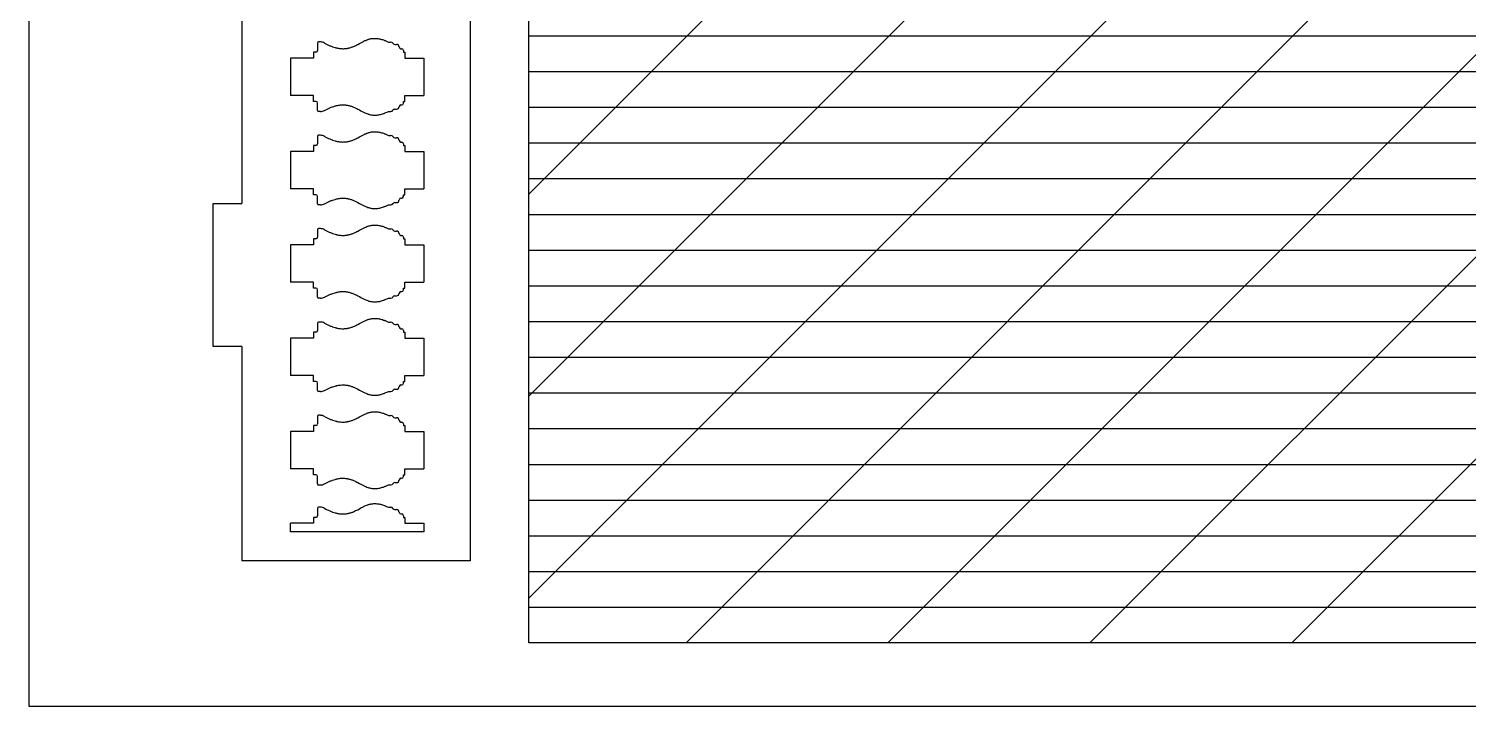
# Model space of a CAD drawing. Extents: x -442 to 263, y -399 to 649.
# Drawn here: x -437.3 to -235.7, y 149.4 to 244.2 of the extents above; entities that cross this region are included whole.
import ezdxf

# ---------------------------------------------------------------- set-up
doc = ezdxf.new("R2010")
doc.units = 0
doc.layers.get('0').update_dxf_attribs({"color": 1, "linetype": 'CONTINUOUS'})
doc.layers.add('1', color=2, linetype='CONTINUOUS')

msp = doc.modelspace()

# ---------------------------------------------------------------- linework, layer by layer
for p, q in [((-367.31, 158.21), (-367.31, 371.01)), ((-375.49, 333.73), (-375.49, 169.73)), ((-407.49, 291.73), (-407.49, 219.73)), ((-396.89, 242.19), (-396.89, 241.16)), ((-396.48, 242.35), (-396.73, 242.35)), ((-386.97, 242.33), (-386.61, 242.33)), ((-386.06, 242.01), (-385.85, 242.01)), ((-400.66, 240.09), (-400.66, 234.86)), ((-397.46, 240.09), (-400.66, 240.09)), ((-397.46, 240.92), (-397.46, 240.09)), ((-397.13, 240.92), (-397.46, 240.92)), ((-385.45, 241.64), (-385.45, 241.61)), ((-385.21, 241.4), (-385.1, 241.4)), ((-384.86, 241.16), (-384.86, 240.92)), ((-384.86, 240.92), (-384.64, 240.92)), ((-384.64, 240.92), (-384.64, 240.09)), ((-384.64, 240.09), (-381.98, 240.09)), ((-381.98, 240.09), (-381.98, 234.86)), ((-397.46, 234.86), (-400.66, 234.86)), ((-397.46, 234.02), (-397.46, 234.86)), ((-397.13, 234.02), (-397.46, 234.02)), ((-384.86, 234.02), (-384.64, 234.02)), ((-384.86, 233.78), (-384.86, 234.02)), ((-384.64, 234.86), (-381.98, 234.86)), ((-384.64, 234.02), (-384.64, 234.86)), ((-396.89, 232.76), (-396.89, 233.78)), ((-396.48, 232.6), (-396.73, 232.6)), ((-386.97, 232.62), (-386.61, 232.62)), ((-386.06, 232.93), (-385.85, 232.93)), ((-385.45, 233.3), (-385.45, 233.33)), ((-385.21, 233.54), (-385.1, 233.54)), ((-397.46, 227.86), (-397.46, 227.02)), ((-397.13, 227.86), (-397.46, 227.86)), ((-396.89, 229.12), (-396.89, 228.1)), ((-396.48, 229.28), (-396.73, 229.28)), ((-386.97, 229.26), (-386.61, 229.26)), ((-386.06, 228.94), (-385.85, 228.94)), ((-385.45, 228.57), (-385.45, 228.54)), ((-385.21, 228.33), (-385.1, 228.33)), ((-384.86, 228.09), (-384.86, 227.86)), ((-384.86, 227.86), (-384.64, 227.86)), ((-384.64, 227.86), (-384.64, 227.02)), ((-400.66, 227.02), (-400.66, 221.79)), ((-397.46, 227.02), (-400.66, 227.02)), ((-384.64, 227.02), (-381.98, 227.02)), ((-381.98, 227.02), (-381.98, 221.79)), ((-397.46, 221.79), (-400.66, 221.79)), ((-397.46, 220.95), (-397.46, 221.79)), ((-384.64, 221.79), (-381.98, 221.79)), ((-384.64, 220.95), (-384.64, 221.79)), ((-397.13, 220.95), (-397.46, 220.95)), ((-396.89, 219.69), (-396.89, 220.71)), ((-386.06, 219.86), (-385.85, 219.86)), ((-385.45, 220.24), (-385.45, 220.26)), ((-385.21, 220.48), (-385.1, 220.48)), ((-384.86, 220.95), (-384.64, 220.95)), ((-384.86, 220.72), (-384.86, 220.95)), ((-411.49, 219.73), (-407.49, 219.73)), ((-411.49, 199.73), (-411.49, 219.73)), ((-396.48, 219.53), (-396.73, 219.53)), ((-386.97, 219.55), (-386.61, 219.55)), ((-396.89, 216.05), (-396.89, 215.03)), ((-396.48, 216.21), (-396.73, 216.21)), ((-386.97, 216.19), (-386.61, 216.19)), ((-386.06, 215.88), (-385.85, 215.88)), ((-400.66, 213.95), (-400.66, 208.72)), ((-397.46, 213.95), (-400.66, 213.95)), ((-397.46, 214.79), (-397.46, 213.95)), ((-397.13, 214.79), (-397.46, 214.79)), ((-385.45, 215.51), (-385.45, 215.48)), ((-385.21, 215.27), (-385.1, 215.27)), ((-384.86, 215.03), (-384.86, 214.79)), ((-384.86, 214.79), (-384.64, 214.79)), ((-384.64, 214.79), (-384.64, 213.95)), ((-384.64, 213.95), (-381.98, 213.95)), ((-381.98, 213.95), (-381.98, 208.72)), ((-397.46, 208.72), (-400.66, 208.72)), ((-397.46, 207.89), (-397.46, 208.72)), ((-397.13, 207.89), (-397.46, 207.89)), ((-384.86, 207.89), (-384.64, 207.89)), ((-384.86, 207.65), (-384.86, 207.89)), ((-384.64, 208.72), (-381.98, 208.72)), ((-384.64, 207.89), (-384.64, 208.72)), ((-396.89, 206.62), (-396.89, 207.65)), ((-396.48, 206.46), (-396.73, 206.46)), ((-386.97, 206.48), (-386.61, 206.48)), ((-386.06, 206.8), (-385.85, 206.8)), ((-385.45, 207.17), (-385.45, 207.2)), ((-385.21, 207.41), (-385.1, 207.41)), ((-397.46, 201.72), (-397.46, 200.88)), ((-397.13, 201.72), (-397.46, 201.72)), ((-396.89, 202.98), (-396.89, 201.96)), ((-396.48, 203.14), (-396.73, 203.14)), ((-386.97, 203.12), (-386.61, 203.12)), ((-386.06, 202.81), (-385.85, 202.81)), ((-385.45, 202.44), (-385.45, 202.41)), ((-385.21, 202.2), (-385.1, 202.2)), ((-384.86, 201.96), (-384.86, 201.72)), ((-384.86, 201.72), (-384.64, 201.72)), ((-384.64, 201.72), (-384.64, 200.88)), ((-407.49, 199.73), (-411.49, 199.73)), ((-407.49, 199.73), (-407.49, 169.73)), ((-400.66, 200.88), (-400.66, 195.66)), ((-397.46, 200.88), (-400.66, 200.88)), ((-384.64, 200.88), (-381.98, 200.88)), ((-381.98, 200.88), (-381.98, 195.66)), ((-397.46, 195.66), (-400.66, 195.66)), ((-397.46, 194.82), (-397.46, 195.66)), ((-384.64, 195.66), (-381.98, 195.66)), ((-384.64, 194.82), (-384.64, 195.66)), ((-397.13, 194.82), (-397.46, 194.82)), ((-396.89, 193.55), (-396.89, 194.58)), ((-386.06, 193.73), (-385.85, 193.73)), ((-385.45, 194.1), (-385.45, 194.13)), ((-385.21, 194.34), (-385.1, 194.34)), ((-384.86, 194.82), (-384.64, 194.82)), ((-384.86, 194.58), (-384.86, 194.82)), ((-396.48, 193.39), (-396.73, 193.39)), ((-386.97, 193.41), (-386.61, 193.41)), ((-396.89, 189.92), (-396.89, 188.89)), ((-396.48, 190.08), (-396.73, 190.08)), ((-386.97, 190.06), (-386.61, 190.06)), ((-386.06, 189.74), (-385.85, 189.74)), ((-400.66, 187.81), (-400.66, 182.59)), ((-397.46, 187.81), (-400.66, 187.81)), ((-397.46, 188.65), (-397.46, 187.81)), ((-397.13, 188.65), (-397.46, 188.65)), ((-385.45, 189.37), (-385.45, 189.34)), ((-385.21, 189.13), (-385.1, 189.13)), ((-384.86, 188.89), (-384.86, 188.65)), ((-384.86, 188.65), (-384.64, 188.65)), ((-384.64, 188.65), (-384.64, 187.81)), ((-384.64, 187.81), (-381.98, 187.81)), ((-381.98, 187.81), (-381.98, 182.59)), ((-397.46, 182.59), (-400.66, 182.59)), ((-397.46, 181.75), (-397.46, 182.59)), ((-397.13, 181.75), (-397.46, 181.75)), ((-396.89, 180.48), (-396.89, 181.51)), ((-384.86, 181.75), (-384.64, 181.75)), ((-384.86, 181.51), (-384.86, 181.75)), ((-384.64, 182.59), (-381.98, 182.59)), ((-384.64, 181.75), (-384.64, 182.59)), ((-396.48, 180.32), (-396.73, 180.32)), ((-386.97, 180.35), (-386.61, 180.35)), ((-386.06, 180.66), (-385.85, 180.66)), ((-385.45, 181.03), (-385.45, 181.06)), ((-385.21, 181.27), (-385.1, 181.27)), ((-397.46, 175.79), (-397.46, 174.96)), ((-397.13, 175.79), (-397.46, 175.79)), ((-396.89, 177.06), (-396.89, 176.03)), ((-396.48, 177.22), (-396.73, 177.22)), ((-386.97, 177.2), (-386.61, 177.2)), ((-386.06, 176.88), (-385.85, 176.88)), ((-385.45, 176.51), (-385.45, 176.48)), ((-385.21, 176.27), (-385.1, 176.27)), ((-384.86, 176.03), (-384.86, 175.79)), ((-384.86, 175.79), (-384.64, 175.79)), ((-384.64, 175.79), (-384.64, 174.96)), ((-400.66, 173.76), (-400.66, 174.96)), ((-397.46, 174.96), (-400.66, 174.96)), ((-381.98, 173.76), (-400.66, 173.76)), ((-384.64, 174.96), (-381.98, 174.96)), ((-381.98, 174.96), (-381.98, 173.76)), ((-375.49, 169.73), (-407.49, 169.73)), ((-220.54, 158.21), (-367.31, 158.21))]:
    msp.add_line(p, q)
for points in [[(-395.89, 242.19), (-395.71, 242.09), (-395.53, 242), (-395.34, 241.91), (-395.15, 241.82), (-395.06, 241.78), (-394.96, 241.75), (-394.86, 241.71), (-394.77, 241.67), (-394.6, 241.62), (-394.43, 241.57), (-394.34, 241.54), (-394.25, 241.52), (-394.17, 241.5), (-394.08, 241.48), (-393.94, 241.46), (-393.79, 241.43), (-393.65, 241.42), (-393.5, 241.41), (-393.35, 241.4), (-393.21, 241.4), (-393.09, 241.41), (-392.98, 241.42), (-392.87, 241.43), (-392.75, 241.45), (-392.68, 241.46), (-392.6, 241.48), (-392.53, 241.49), (-392.45, 241.51), (-392.34, 241.54), (-392.23, 241.57), (-392.13, 241.61), (-392.05, 241.64), (-391.96, 241.67), (-391.85, 241.72), (-391.73, 241.77), (-391.62, 241.82), (-391.52, 241.87), (-391.39, 241.93), (-391.26, 242), (-391.03, 242.12), (-390.82, 242.24), (-390.72, 242.29), (-390.56, 242.37), (-390.46, 242.43), (-390.35, 242.48), (-390.24, 242.53), (-390.14, 242.57), (-390, 242.63), (-389.85, 242.68), (-389.78, 242.71), (-389.71, 242.73), (-389.6, 242.76), (-389.49, 242.78), (-389.37, 242.81), (-389.26, 242.82), (-389.13, 242.84), (-389, 242.85), (-388.86, 242.85), (-388.72, 242.85), (-388.58, 242.84), (-388.44, 242.82), (-388.3, 242.8), (-388.17, 242.78), (-388.05, 242.75), (-387.92, 242.71), (-387.79, 242.67), (-387.65, 242.63), (-387.57, 242.6), (-387.49, 242.57), (-387.4, 242.53), (-387.31, 242.49), (-387.14, 242.41), (-386.97, 242.33)], [(-395.89, 232.75), (-395.71, 232.85), (-395.53, 232.95), (-395.34, 233.04), (-395.15, 233.12), (-395.06, 233.16), (-394.96, 233.2), (-394.86, 233.24), (-394.77, 233.27), (-394.6, 233.33), (-394.43, 233.38), (-394.34, 233.4), (-394.25, 233.43), (-394.17, 233.45), (-394.08, 233.46), (-393.94, 233.49), (-393.79, 233.51), (-393.65, 233.53), (-393.5, 233.54), (-393.35, 233.54), (-393.21, 233.54), (-393.09, 233.54), (-392.98, 233.53), (-392.87, 233.51), (-392.75, 233.5), (-392.68, 233.48), (-392.6, 233.47), (-392.53, 233.45), (-392.45, 233.43), (-392.34, 233.4), (-392.23, 233.37), (-392.13, 233.34), (-392.05, 233.31), (-391.96, 233.28), (-391.85, 233.23), (-391.73, 233.18), (-391.62, 233.13), (-391.52, 233.08), (-391.39, 233.01), (-391.26, 232.95), (-391.03, 232.82), (-390.82, 232.71), (-390.72, 232.65), (-390.56, 232.57), (-390.46, 232.52), (-390.35, 232.46), (-390.24, 232.42), (-390.14, 232.37), (-390, 232.31), (-389.85, 232.26), (-389.78, 232.24), (-389.71, 232.22), (-389.6, 232.19), (-389.49, 232.16), (-389.37, 232.14), (-389.26, 232.12), (-389.13, 232.11), (-389, 232.1), (-388.86, 232.09), (-388.72, 232.1), (-388.58, 232.11), (-388.44, 232.12), (-388.3, 232.14), (-388.17, 232.17), (-388.05, 232.2), (-387.92, 232.23), (-387.79, 232.27), (-387.65, 232.32), (-387.57, 232.35), (-387.49, 232.38), (-387.4, 232.41), (-387.31, 232.45), (-387.14, 232.53), (-386.97, 232.62)], [(-395.89, 229.12), (-395.71, 229.02), (-395.53, 228.93), (-395.34, 228.84), (-395.15, 228.76), (-395.06, 228.72), (-394.96, 228.68), (-394.86, 228.64), (-394.77, 228.6), (-394.6, 228.55), (-394.43, 228.5), (-394.34, 228.47), (-394.25, 228.45), (-394.17, 228.43), (-394.08, 228.41), (-393.94, 228.39), (-393.79, 228.37), (-393.65, 228.35), (-393.5, 228.34), (-393.35, 228.33), (-393.21, 228.34), (-393.09, 228.34), (-392.98, 228.35), (-392.87, 228.36), (-392.75, 228.38), (-392.68, 228.39), (-392.6, 228.41), (-392.53, 228.43), (-392.45, 228.44), (-392.34, 228.47), (-392.23, 228.51), (-392.13, 228.54), (-392.05, 228.57), (-391.96, 228.6), (-391.85, 228.65), (-391.73, 228.7), (-391.62, 228.75), (-391.52, 228.8), (-391.39, 228.86), (-391.26, 228.93), (-391.03, 229.05), (-390.82, 229.17), (-390.72, 229.22), (-390.56, 229.3), (-390.46, 229.36), (-390.35, 229.41), (-390.24, 229.46), (-390.14, 229.5), (-390, 229.56), (-389.85, 229.61), (-389.78, 229.64), (-389.71, 229.66), (-389.6, 229.69), (-389.49, 229.72), (-389.37, 229.74), (-389.26, 229.76), (-389.13, 229.77), (-389, 229.78), (-388.86, 229.78), (-388.72, 229.78), (-388.58, 229.77), (-388.44, 229.76), (-388.3, 229.73), (-388.17, 229.71), (-388.05, 229.68), (-387.92, 229.64), (-387.79, 229.6), (-387.65, 229.56), (-387.57, 229.53), (-387.49, 229.5), (-387.4, 229.46), (-387.31, 229.43), (-387.14, 229.35), (-386.97, 229.26)], [(-395.89, 219.69), (-395.71, 219.79), (-395.53, 219.88), (-395.34, 219.97), (-395.15, 220.05), (-395.06, 220.09), (-394.96, 220.13), (-394.86, 220.17), (-394.77, 220.2), (-394.6, 220.26), (-394.43, 220.31), (-394.34, 220.34), (-394.25, 220.36), (-394.17, 220.38), (-394.08, 220.39), (-393.94, 220.42), (-393.79, 220.44), (-393.65, 220.46), (-393.5, 220.47), (-393.35, 220.47), (-393.21, 220.47), (-393.09, 220.47), (-392.98, 220.46), (-392.87, 220.44), (-392.75, 220.43), (-392.68, 220.42), (-392.6, 220.4), (-392.53, 220.38), (-392.45, 220.37), (-392.34, 220.34), (-392.23, 220.3), (-392.13, 220.27), (-392.05, 220.24), (-391.96, 220.21), (-391.85, 220.16), (-391.73, 220.11), (-391.62, 220.06), (-391.52, 220.01), (-391.39, 219.95), (-391.26, 219.88), (-391.03, 219.75), (-390.82, 219.64), (-390.72, 219.59), (-390.56, 219.5), (-390.46, 219.45), (-390.35, 219.4), (-390.24, 219.35), (-390.14, 219.3), (-390, 219.25), (-389.85, 219.19), (-389.78, 219.17), (-389.71, 219.15), (-389.6, 219.12), (-389.49, 219.09), (-389.37, 219.07), (-389.26, 219.05), (-389.13, 219.04), (-389, 219.03), (-388.86, 219.03), (-388.72, 219.03), (-388.58, 219.04), (-388.44, 219.05), (-388.3, 219.08), (-388.17, 219.1), (-388.05, 219.13), (-387.92, 219.16), (-387.79, 219.2), (-387.65, 219.25), (-387.57, 219.28), (-387.49, 219.31), (-387.4, 219.35), (-387.31, 219.38), (-387.14, 219.46), (-386.97, 219.55)], [(-395.89, 216.05), (-395.71, 215.96), (-395.53, 215.86), (-395.34, 215.77), (-395.15, 215.69), (-395.06, 215.65), (-394.96, 215.61), (-394.86, 215.57), (-394.77, 215.54), (-394.6, 215.48), (-394.43, 215.43), (-394.34, 215.41), (-394.25, 215.38), (-394.17, 215.36), (-394.08, 215.35), (-393.94, 215.32), (-393.79, 215.3), (-393.65, 215.28), (-393.5, 215.27), (-393.35, 215.27), (-393.21, 215.27), (-393.09, 215.27), (-392.98, 215.28), (-392.87, 215.3), (-392.75, 215.31), (-392.68, 215.33), (-392.6, 215.34), (-392.53, 215.36), (-392.45, 215.38), (-392.34, 215.41), (-392.23, 215.44), (-392.13, 215.47), (-392.05, 215.5), (-391.96, 215.53), (-391.85, 215.58), (-391.73, 215.63), (-391.62, 215.68), (-391.52, 215.73), (-391.39, 215.79), (-391.26, 215.86), (-391.03, 215.99), (-390.82, 216.1), (-390.72, 216.16), (-390.56, 216.24), (-390.46, 216.29), (-390.35, 216.34), (-390.24, 216.39), (-390.14, 216.44), (-390, 216.49), (-389.85, 216.55), (-389.78, 216.57), (-389.71, 216.59), (-389.6, 216.62), (-389.49, 216.65), (-389.37, 216.67), (-389.26, 216.69), (-389.13, 216.7), (-389, 216.71), (-388.86, 216.72), (-388.72, 216.71), (-388.58, 216.7), (-388.44, 216.69), (-388.3, 216.67), (-388.17, 216.64), (-388.05, 216.61), (-387.92, 216.58), (-387.79, 216.54), (-387.65, 216.49), (-387.57, 216.46), (-387.49, 216.43), (-387.4, 216.39), (-387.31, 216.36), (-387.14, 216.28), (-386.97, 216.19)], [(-395.89, 206.62), (-395.71, 206.72), (-395.53, 206.81), (-395.34, 206.9), (-395.15, 206.99), (-395.06, 207.03), (-394.96, 207.06), (-394.86, 207.1), (-394.77, 207.14), (-394.6, 207.19), (-394.43, 207.24), (-394.34, 207.27), (-394.25, 207.29), (-394.17, 207.31), (-394.08, 207.33), (-393.94, 207.35), (-393.79, 207.38), (-393.65, 207.39), (-393.5, 207.4), (-393.35, 207.41), (-393.21, 207.4), (-393.09, 207.4), (-392.98, 207.39), (-392.87, 207.38), (-392.75, 207.36), (-392.68, 207.35), (-392.6, 207.33), (-392.53, 207.32), (-392.45, 207.3), (-392.34, 207.27), (-392.23, 207.23), (-392.13, 207.2), (-392.05, 207.17), (-391.96, 207.14), (-391.85, 207.09), (-391.73, 207.04), (-391.62, 206.99), (-391.52, 206.94), (-391.39, 206.88), (-391.26, 206.81), (-391.03, 206.69), (-390.82, 206.57), (-390.72, 206.52), (-390.56, 206.44), (-390.46, 206.38), (-390.35, 206.33), (-390.24, 206.28), (-390.14, 206.24), (-390, 206.18), (-389.85, 206.13), (-389.78, 206.1), (-389.71, 206.08), (-389.6, 206.05), (-389.49, 206.02), (-389.37, 206), (-389.26, 205.99), (-389.13, 205.97), (-389, 205.96), (-388.86, 205.96), (-388.72, 205.96), (-388.58, 205.97), (-388.44, 205.99), (-388.3, 206.01), (-388.17, 206.03), (-388.05, 206.06), (-387.92, 206.1), (-387.79, 206.14), (-387.65, 206.18), (-387.57, 206.21), (-387.49, 206.24), (-387.4, 206.28), (-387.31, 206.32), (-387.14, 206.39), (-386.97, 206.48)], [(-395.89, 202.99), (-395.71, 202.89), (-395.53, 202.79), (-395.34, 202.7), (-395.15, 202.62), (-395.06, 202.58), (-394.96, 202.54), (-394.86, 202.5), (-394.77, 202.47), (-394.6, 202.41), (-394.43, 202.36), (-394.34, 202.34), (-394.25, 202.32), (-394.17, 202.3), (-394.08, 202.28), (-393.94, 202.25), (-393.79, 202.23), (-393.65, 202.21), (-393.5, 202.2), (-393.35, 202.2), (-393.21, 202.2), (-393.09, 202.21), (-392.98, 202.21), (-392.87, 202.23), (-392.75, 202.24), (-392.68, 202.26), (-392.6, 202.27), (-392.53, 202.29), (-392.45, 202.31), (-392.34, 202.34), (-392.23, 202.37), (-392.13, 202.41), (-392.05, 202.43), (-391.96, 202.47), (-391.85, 202.51), (-391.73, 202.56), (-391.62, 202.61), (-391.52, 202.66), (-391.39, 202.73), (-391.26, 202.79), (-391.03, 202.92), (-390.82, 203.03), (-390.72, 203.09), (-390.56, 203.17), (-390.46, 203.22), (-390.35, 203.28), (-390.24, 203.32), (-390.14, 203.37), (-390, 203.43), (-389.85, 203.48), (-389.78, 203.5), (-389.71, 203.52), (-389.6, 203.55), (-389.49, 203.58), (-389.37, 203.6), (-389.26, 203.62), (-389.13, 203.63), (-389, 203.64), (-388.86, 203.65), (-388.72, 203.64), (-388.58, 203.63), (-388.44, 203.62), (-388.3, 203.6), (-388.17, 203.57), (-388.05, 203.54), (-387.92, 203.51), (-387.79, 203.47), (-387.65, 203.42), (-387.57, 203.39), (-387.49, 203.36), (-387.4, 203.33), (-387.31, 203.29), (-387.14, 203.21), (-386.97, 203.12)], [(-395.89, 193.55), (-395.71, 193.65), (-395.53, 193.74), (-395.34, 193.83), (-395.15, 193.92), (-395.06, 193.96), (-394.96, 194), (-394.86, 194.03), (-394.77, 194.07), (-394.6, 194.12), (-394.43, 194.18), (-394.34, 194.2), (-394.25, 194.22), (-394.17, 194.24), (-394.08, 194.26), (-393.94, 194.29), (-393.79, 194.31), (-393.65, 194.32), (-393.5, 194.33), (-393.35, 194.34), (-393.21, 194.34), (-393.09, 194.33), (-392.98, 194.32), (-392.87, 194.31), (-392.75, 194.29), (-392.68, 194.28), (-392.6, 194.26), (-392.53, 194.25), (-392.45, 194.23), (-392.34, 194.2), (-392.23, 194.17), (-392.13, 194.13), (-392.05, 194.1), (-391.96, 194.07), (-391.85, 194.02), (-391.73, 193.97), (-391.62, 193.92), (-391.52, 193.87), (-391.39, 193.81), (-391.26, 193.75), (-391.03, 193.62), (-390.82, 193.51), (-390.72, 193.45), (-390.56, 193.37), (-390.46, 193.31), (-390.35, 193.26), (-390.24, 193.21), (-390.14, 193.17), (-390, 193.11), (-389.85, 193.06), (-389.78, 193.04), (-389.71, 193.01), (-389.6, 192.98), (-389.49, 192.96), (-389.37, 192.93), (-389.26, 192.92), (-389.13, 192.9), (-389, 192.89), (-388.86, 192.89), (-388.72, 192.89), (-388.58, 192.9), (-388.44, 192.92), (-388.3, 192.94), (-388.17, 192.96), (-388.05, 192.99), (-387.92, 193.03), (-387.79, 193.07), (-387.65, 193.11), (-387.57, 193.14), (-387.49, 193.18), (-387.4, 193.21), (-387.31, 193.25), (-387.14, 193.33), (-386.97, 193.41)], [(-395.89, 189.92), (-395.71, 189.82), (-395.53, 189.72), (-395.34, 189.64), (-395.15, 189.55), (-395.06, 189.51), (-394.96, 189.47), (-394.86, 189.44), (-394.77, 189.4), (-394.6, 189.34), (-394.43, 189.29), (-394.34, 189.27), (-394.25, 189.25), (-394.17, 189.23), (-394.08, 189.21), (-393.94, 189.18), (-393.79, 189.16), (-393.65, 189.15), (-393.5, 189.13), (-393.35, 189.13), (-393.21, 189.13), (-393.09, 189.14), (-392.98, 189.15), (-392.87, 189.16), (-392.75, 189.18), (-392.68, 189.19), (-392.6, 189.2), (-392.53, 189.22), (-392.45, 189.24), (-392.34, 189.27), (-392.23, 189.3), (-392.13, 189.34), (-392.05, 189.37), (-391.96, 189.4), (-391.85, 189.45), (-391.73, 189.5), (-391.62, 189.54), (-391.52, 189.59), (-391.39, 189.66), (-391.26, 189.72), (-391.03, 189.85), (-390.82, 189.96), (-390.72, 190.02), (-390.56, 190.1), (-390.46, 190.16), (-390.35, 190.21), (-390.24, 190.26), (-390.14, 190.3), (-390, 190.36), (-389.85, 190.41), (-389.78, 190.43), (-389.71, 190.46), (-389.6, 190.49), (-389.49, 190.51), (-389.37, 190.53), (-389.26, 190.55), (-389.13, 190.57), (-389, 190.58), (-388.86, 190.58), (-388.72, 190.58), (-388.58, 190.57), (-388.44, 190.55), (-388.3, 190.53), (-388.17, 190.5), (-388.05, 190.47), (-387.92, 190.44), (-387.79, 190.4), (-387.65, 190.36), (-387.57, 190.33), (-387.49, 190.29), (-387.4, 190.26), (-387.31, 190.22), (-387.14, 190.14), (-386.97, 190.06)], [(-395.89, 180.48), (-395.71, 180.58), (-395.53, 180.68), (-395.34, 180.77), (-395.15, 180.85), (-395.06, 180.89), (-394.96, 180.93), (-394.86, 180.96), (-394.77, 181), (-394.6, 181.06), (-394.43, 181.11), (-394.34, 181.13), (-394.25, 181.15), (-394.17, 181.17), (-394.08, 181.19), (-393.94, 181.22), (-393.79, 181.24), (-393.65, 181.26), (-393.5, 181.27), (-393.35, 181.27), (-393.21, 181.27), (-393.09, 181.26), (-392.98, 181.25), (-392.87, 181.24), (-392.75, 181.22), (-392.68, 181.21), (-392.6, 181.2), (-392.53, 181.18), (-392.45, 181.16), (-392.34, 181.13), (-392.23, 181.1), (-392.13, 181.06), (-392.05, 181.03), (-391.96, 181), (-391.85, 180.96), (-391.73, 180.9), (-391.62, 180.86), (-391.52, 180.81), (-391.39, 180.74), (-391.26, 180.68), (-391.03, 180.55), (-390.82, 180.44), (-390.72, 180.38), (-390.56, 180.3), (-390.46, 180.25), (-390.35, 180.19), (-390.24, 180.15), (-390.14, 180.1), (-390, 180.04), (-389.85, 179.99), (-389.78, 179.97), (-389.71, 179.94), (-389.6, 179.91), (-389.49, 179.89), (-389.37, 179.87), (-389.26, 179.85), (-389.13, 179.83), (-389, 179.82), (-388.86, 179.82), (-388.72, 179.82), (-388.58, 179.83), (-388.44, 179.85), (-388.3, 179.87), (-388.17, 179.9), (-388.05, 179.93), (-387.92, 179.96), (-387.79, 180), (-387.65, 180.04), (-387.57, 180.08), (-387.49, 180.11), (-387.4, 180.14), (-387.31, 180.18), (-387.14, 180.26), (-386.97, 180.35)], [(-395.89, 177.06), (-395.71, 176.96), (-395.53, 176.87), (-395.34, 176.78), (-395.15, 176.69), (-395.06, 176.65), (-394.96, 176.62), (-394.86, 176.58), (-394.77, 176.54), (-394.6, 176.49), (-394.43, 176.44), (-394.34, 176.41), (-394.25, 176.39), (-394.17, 176.37), (-394.08, 176.35), (-393.94, 176.33), (-393.79, 176.3), (-393.65, 176.29), (-393.5, 176.28), (-393.35, 176.27), (-393.21, 176.27), (-393.09, 176.28), (-392.98, 176.29), (-392.87, 176.3), (-392.75, 176.32), (-392.68, 176.33), (-392.6, 176.35), (-392.53, 176.36), (-392.45, 176.38), (-392.34, 176.41), (-392.23, 176.44), (-392.13, 176.48), (-392.05, 176.51), (-391.96, 176.54), (-391.85, 176.59), (-391.73, 176.64), (-391.62, 176.69), (-391.52, 176.74), (-391.39, 176.8), (-391.26, 176.87), (-391.03, 176.99), (-390.82, 177.11), (-390.72, 177.16), (-390.56, 177.24), (-390.46, 177.3), (-390.35, 177.35), (-390.24, 177.4), (-390.14, 177.44), (-390, 177.5), (-389.85, 177.55), (-389.78, 177.58), (-389.71, 177.6), (-389.6, 177.63), (-389.49, 177.65), (-389.37, 177.68), (-389.26, 177.69), (-389.13, 177.71), (-389, 177.72), (-388.86, 177.72), (-388.72, 177.72), (-388.58, 177.71), (-388.44, 177.69), (-388.3, 177.67), (-388.17, 177.65), (-388.05, 177.62), (-387.92, 177.58), (-387.79, 177.54), (-387.65, 177.5), (-387.57, 177.47), (-387.49, 177.44), (-387.4, 177.4), (-387.31, 177.36), (-387.14, 177.29), (-386.97, 177.2)]]:
    msp.add_lwpolyline(points)
for centre, radius, start, end in [((-396.73, 242.19), 0.16, 90, 180), ((-396.48, 241.15), 1.19, 60.2529, 90), ((-386.61, 242.01), 0.32, 30.541, 90), ((-386.06, 242.33), 0.32, 210.5409, 270), ((-385.85, 241.61), 0.4, 0, 90), ((-397.13, 241.16), 0.24, 270, 0), ((-385.21, 241.64), 0.24, 180, 270), ((-385.1, 241.16), 0.24, 0, 90), ((-397.13, 233.78), 0.24, 0, 90), ((-396.73, 232.76), 0.16, 180, 270), ((-396.48, 233.79), 1.19, 270, 299.7471), ((-386.61, 232.94), 0.32, 270, 329.459), ((-386.06, 232.61), 0.32, 90, 149.459), ((-385.85, 233.33), 0.4, 270, 0), ((-385.21, 233.3), 0.24, 90, 180), ((-385.1, 233.78), 0.24, 270, 0), ((-397.13, 228.1), 0.24, 270, 0), ((-396.73, 229.12), 0.16, 90, 180), ((-396.48, 228.09), 1.19, 60.2529, 90), ((-386.61, 228.94), 0.32, 30.541, 90), ((-386.06, 229.26), 0.32, 210.5409, 270), ((-385.85, 228.54), 0.4, 0, 90), ((-385.21, 228.57), 0.24, 180, 270), ((-385.1, 228.09), 0.24, 0, 90), ((-397.13, 220.71), 0.24, 0, 90), ((-386.06, 219.54), 0.32, 90, 149.459), ((-385.85, 220.26), 0.4, 270, 0), ((-385.21, 220.24), 0.24, 90, 180), ((-385.1, 220.72), 0.24, 270, 0), ((-396.73, 219.69), 0.16, 180, 270), ((-396.48, 220.72), 1.19, 270, 299.7471), ((-386.61, 219.87), 0.32, 270, 329.459), ((-396.73, 216.05), 0.16, 90, 180), ((-396.48, 215.02), 1.19, 60.2529, 90), ((-386.61, 215.87), 0.32, 30.541, 90), ((-386.06, 216.2), 0.32, 210.5409, 270), ((-385.85, 215.48), 0.4, 0, 90), ((-397.13, 215.03), 0.24, 270, 0), ((-385.21, 215.51), 0.24, 180, 270), ((-385.1, 215.03), 0.24, 0, 90), ((-397.13, 207.65), 0.24, 0, 90), ((-385.1, 207.65), 0.24, 270, 0), ((-396.73, 206.62), 0.16, 180, 270), ((-396.48, 207.66), 1.19, 270, 299.7471), ((-386.61, 206.8), 0.32, 270, 329.459), ((-386.06, 206.48), 0.32, 90, 149.459), ((-385.85, 207.2), 0.4, 270, 0), ((-385.21, 207.17), 0.24, 90, 180), ((-397.13, 201.96), 0.24, 270, 0), ((-396.73, 202.98), 0.16, 90, 180), ((-396.48, 201.95), 1.19, 60.2529, 90), ((-386.61, 202.8), 0.32, 30.541, 90), ((-386.06, 203.13), 0.32, 210.5409, 270), ((-385.85, 202.41), 0.4, 0, 90), ((-385.21, 202.44), 0.24, 180, 270), ((-385.1, 201.96), 0.24, 0, 90), ((-397.13, 194.58), 0.24, 0, 90), ((-396.73, 193.55), 0.16, 180, 270), ((-396.48, 194.59), 1.19, 270, 299.7471), ((-386.61, 193.73), 0.32, 270, 329.459), ((-386.06, 193.41), 0.32, 90, 149.459), ((-385.85, 194.13), 0.4, 270, 0), ((-385.21, 194.1), 0.24, 90, 180), ((-385.1, 194.58), 0.24, 270, 0), ((-396.73, 189.92), 0.16, 90, 180), ((-396.48, 188.88), 1.19, 60.2529, 90), ((-386.61, 189.74), 0.32, 30.541, 90), ((-386.06, 190.06), 0.32, 210.5409, 270), ((-385.85, 189.34), 0.4, 0, 90), ((-397.13, 188.89), 0.24, 270, 0), ((-385.21, 189.37), 0.24, 180, 270), ((-385.1, 188.89), 0.24, 0, 90), ((-397.13, 181.51), 0.24, 0, 90), ((-385.1, 181.51), 0.24, 270, 0), ((-396.73, 180.48), 0.16, 180, 270), ((-396.48, 181.52), 1.19, 270, 299.7471), ((-386.61, 180.67), 0.32, 270, 329.459), ((-386.06, 180.34), 0.32, 90, 149.459), ((-385.85, 181.06), 0.4, 270, 0), ((-385.21, 181.03), 0.24, 90, 180), ((-397.13, 176.03), 0.24, 270, 0), ((-396.73, 177.06), 0.16, 90, 180), ((-396.48, 176.02), 1.19, 60.2529, 90), ((-386.61, 176.88), 0.32, 30.541, 90), ((-386.06, 177.2), 0.32, 210.5409, 270), ((-385.85, 176.48), 0.4, 0, 90), ((-385.21, 176.51), 0.24, 180, 270), ((-385.1, 176.03), 0.24, 0, 90)]:
    msp.add_arc(centre, radius, start, end)
at = {"layer": '1'}
for p, q in [((-437.33, 649.36), (-437.33, 149.36)), ((-367.31, 164.46), (-160.77, 371.01)), ((-367.31, 192.75), (-189.05, 371.01)), ((-367.31, 221.03), (-217.33, 371.01)), ((-345.28, 158.21), (-132.48, 371.01)), ((-317, 158.21), (-104.2, 371.01)), ((-288.71, 158.21), (-75.91, 371.01)), ((-260.43, 158.21), (-47.63, 371.01)), ((-367.31, 243.21), (248.69, 243.21)), ((-367.31, 238.21), (248.69, 238.21)), ((-367.31, 233.21), (248.69, 233.21)), ((-367.31, 228.21), (248.69, 228.21)), ((-367.31, 223.21), (248.69, 223.21)), ((-367.31, 218.21), (248.69, 218.21)), ((-367.31, 213.21), (248.69, 213.21)), ((-367.31, 208.21), (248.69, 208.21)), ((-367.31, 203.21), (248.69, 203.21)), ((-367.31, 198.21), (248.69, 198.21)), ((-367.31, 193.21), (248.69, 193.21)), ((-367.31, 188.21), (248.69, 188.21)), ((-367.31, 183.21), (248.69, 183.21)), ((-367.31, 178.21), (248.69, 178.21)), ((-367.31, 173.21), (248.69, 173.21)), ((-367.31, 168.21), (248.69, 168.21)), ((-367.31, 163.21), (248.69, 163.21)), ((-437.33, 149.36), (262.67, 149.36))]:
    msp.add_line(p, q, dxfattribs=at)

doc.saveas('drawing.dxf')
